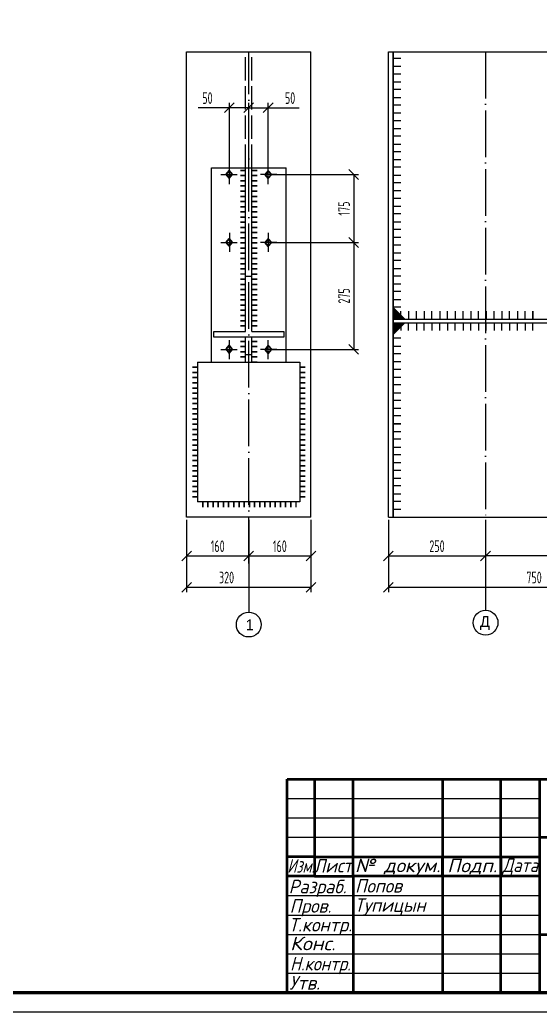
# Model space of a CAD drawing. Header units: millimetres. Extents: x -258606 to -95372, y 16759 to 83244.
# Drawn here: x -124264 to -124130, y 41751.1 to 42006.5 of the extents above; entities that cross this region are included whole.
import ezdxf
from ezdxf.enums import TextEntityAlignment as Align

# ---------------------------------------------------------------- set-up
doc = ezdxf.new("R2010")
doc.units = ezdxf.units.MM
doc.header["$LTSCALE"] = 0.5
doc.linetypes.add('ACAD_ISO02W100', pattern=[15, 12, -3])
doc.linetypes.add('ACAD_ISO04W100', pattern=[30, 24, -3, 0, -3])
for name, color, linetype in [('Осевые', 7, 'ACAD_ISO04W100'), ('оси', 7, 'ACAD_ISO04W100'), ('текст', 7, 'Continuous'), ('тонкие', 7, 'Continuous')]:
    doc.layers.add(name, color=color, linetype=linetype)
doc.layers.add('основной', color=7, linetype='Continuous', lineweight=60)
doc.layers.add('ТОЛСТЫЕ', color=1, linetype='Continuous', lineweight=50)
doc.styles.add('наклонный 3.5', font='isocpeur.ttf', dxfattribs={"oblique": 15, "height": 3.5})
doc.styles.add('РАЗМЕРЫ_30', font='txt.shx', dxfattribs={"width": 0.6, "height": 3})
doc.dimstyles.new('РАЗМЕРЫ_10', dxfattribs={"dimtxt": 3, "dimasz": 2.5, "dimexe": 1.25, "dimexo": 0.625, "dimgap": 1, "dimtad": 3, "dimdec": 1, "dimlfac": 10, "dimrnd": 1, "dimdsep": 46, "dimtxsty": 'РАЗМЕРЫ_30', "dimblk1": 'OBLIQUE', "dimblk2": 'OBLIQUE', "dimsah": 1, "dimcen": 2.5, "dimclrt": 256, "dimadec": 0, "dimazin": 0, "dimtfac": 1, "dimtdec": 1, "dimtmove": 0, "dimatfit": 3, "dimfxl": 1, "dimtolj": 1, "dimarcsym": 0})

# ---------------------------------------------------------------- blocks, each defined once
blk = doc.blocks.new('_Oblique')
at = {"color": 0, "linetype": 'ByBlock', "lineweight": -2}
blk.add_line((-0.5, -0.5), (0.5, 0.5), dxfattribs=at)
blk = doc.blocks.new('*D963')
at = {"color": 0, "lineweight": -2, "transparency": 16777216}
for p, q in [((-124221.01, 41877.81), (-124221.01, 41867.24)), ((-124205.01, 41877.81), (-124205.01, 41867.24)), ((-124221.01, 41868.49), (-124205.01, 41868.49))]:
    blk.add_line(p, q, dxfattribs=at)
at = {"layer": 'Defpoints', "color": 0, "transparency": 16777216}
for p in [(-124221.01, 41878.44), (-124205.01, 41878.44), (-124205.01, 41868.49)]:
    blk.add_point(p, dxfattribs=at)
at = {"color": 0, "lineweight": -2, "transparency": 16777216, "xscale": 2.5, "yscale": 2.5, "zscale": 2.5, "rotation": 180}
blk.add_blockref('_Oblique', (-124221.01, 41868.49), dxfattribs=at)
at = {"color": 0, "lineweight": -2, "transparency": 16777216, "xscale": 2.5, "yscale": 2.5, "zscale": 2.5}
blk.add_blockref('_Oblique', (-124205.01, 41868.49), dxfattribs=at)
at = {"transparency": 16777216, "insert": (-124213.01, 41870.99), "char_height": 3, "attachment_point": 5, "style": 'РАЗМЕРЫ_30'}
blk.add_mtext('\\A1;160', dxfattribs=at)
blk = doc.blocks.new('*D964')
at = {"color": 0, "lineweight": -2, "transparency": 16777216}
for p, q in [((-124205.01, 41877.81), (-124205.01, 41867.24)), ((-124189.01, 41877.81), (-124189.01, 41867.24)), ((-124205.01, 41868.49), (-124189.01, 41868.49))]:
    blk.add_line(p, q, dxfattribs=at)
at = {"layer": 'Defpoints', "color": 0, "transparency": 16777216}
for p in [(-124205.01, 41878.44), (-124189.01, 41878.44), (-124189.01, 41868.49)]:
    blk.add_point(p, dxfattribs=at)
at = {"color": 0, "lineweight": -2, "transparency": 16777216, "xscale": 2.5, "yscale": 2.5, "zscale": 2.5, "rotation": 180}
blk.add_blockref('_Oblique', (-124205.01, 41868.49), dxfattribs=at)
at = {"color": 0, "lineweight": -2, "transparency": 16777216, "xscale": 2.5, "yscale": 2.5, "zscale": 2.5}
blk.add_blockref('_Oblique', (-124189.01, 41868.49), dxfattribs=at)
at = {"transparency": 16777216, "insert": (-124197.01, 41870.99), "char_height": 3, "attachment_point": 5, "style": 'РАЗМЕРЫ_30'}
blk.add_mtext('\\A1;160', dxfattribs=at)
blk = doc.blocks.new('*D965')
at = {"color": 0, "lineweight": -2, "transparency": 16777216}
for p, q in [((-124221.01, 41877.81), (-124221.01, 41859.19)), ((-124189.01, 41877.81), (-124189.01, 41859.19)), ((-124221.01, 41860.44), (-124189.01, 41860.44))]:
    blk.add_line(p, q, dxfattribs=at)
at = {"layer": 'Defpoints', "color": 0, "transparency": 16777216}
for p in [(-124221.01, 41878.44), (-124189.01, 41878.44), (-124189.01, 41860.44)]:
    blk.add_point(p, dxfattribs=at)
at = {"color": 0, "lineweight": -2, "transparency": 16777216, "xscale": 2.5, "yscale": 2.5, "zscale": 2.5, "rotation": 180}
blk.add_blockref('_Oblique', (-124221.01, 41860.44), dxfattribs=at)
at = {"color": 0, "lineweight": -2, "transparency": 16777216, "xscale": 2.5, "yscale": 2.5, "zscale": 2.5}
blk.add_blockref('_Oblique', (-124189.01, 41860.44), dxfattribs=at)
at = {"transparency": 16777216, "insert": (-124210.73, 41862.94), "char_height": 3, "attachment_point": 5, "style": 'РАЗМЕРЫ_30'}
blk.add_mtext('\\A1;320', dxfattribs=at)
blk = doc.blocks.new('*D972')
at = {"color": 0, "lineweight": -2, "transparency": 16777216}
for p, q in [((-124169.04, 41877.81), (-124169.04, 41867.25)), ((-124144.04, 41877.81), (-124144.04, 41867.25)), ((-124169.04, 41868.5), (-124144.04, 41868.5))]:
    blk.add_line(p, q, dxfattribs=at)
at = {"layer": 'Defpoints', "color": 0, "transparency": 16777216}
for p in [(-124169.04, 41878.44), (-124144.04, 41878.44), (-124144.04, 41868.5)]:
    blk.add_point(p, dxfattribs=at)
at = {"color": 0, "lineweight": -2, "transparency": 16777216, "xscale": 2.5, "yscale": 2.5, "zscale": 2.5, "rotation": 180}
blk.add_blockref('_Oblique', (-124169.04, 41868.5), dxfattribs=at)
at = {"color": 0, "lineweight": -2, "transparency": 16777216, "xscale": 2.5, "yscale": 2.5, "zscale": 2.5}
blk.add_blockref('_Oblique', (-124144.04, 41868.5), dxfattribs=at)
at = {"transparency": 16777216, "insert": (-124156.54, 41871), "char_height": 3, "attachment_point": 5, "style": 'РАЗМЕРЫ_30'}
blk.add_mtext('\\A1;250', dxfattribs=at)
blk = doc.blocks.new('*D973')
at = {"color": 0, "lineweight": -2, "transparency": 16777216}
for p, q in [((-124144.04, 41877.81), (-124144.04, 41867.25)), ((-124094.04, 41877.81), (-124094.04, 41867.25)), ((-124094.04, 41868.5), (-124144.04, 41868.5))]:
    blk.add_line(p, q, dxfattribs=at)
at = {"layer": 'Defpoints', "color": 0, "transparency": 16777216}
for p in [(-124144.04, 41878.44), (-124094.04, 41878.44), (-124144.04, 41868.5)]:
    blk.add_point(p, dxfattribs=at)
at = {"color": 0, "lineweight": -2, "transparency": 16777216, "xscale": 2.5, "yscale": 2.5, "zscale": 2.5, "rotation": 180}
blk.add_blockref('_Oblique', (-124144.04, 41868.5), dxfattribs=at)
at = {"color": 0, "lineweight": -2, "transparency": 16777216, "xscale": 2.5, "yscale": 2.5, "zscale": 2.5}
blk.add_blockref('_Oblique', (-124094.04, 41868.5), dxfattribs=at)
at = {"transparency": 16777216, "insert": (-124119.04, 41871), "char_height": 3, "attachment_point": 5, "style": 'РАЗМЕРЫ_30'}
blk.add_mtext('\\A1;500', dxfattribs=at)
blk = doc.blocks.new('*D974')
at = {"color": 0, "lineweight": -2, "transparency": 16777216}
for p, q in [((-124169.04, 41877.81), (-124169.04, 41859.19)), ((-124094.04, 41877.81), (-124094.04, 41859.19)), ((-124169.04, 41860.44), (-124094.04, 41860.44))]:
    blk.add_line(p, q, dxfattribs=at)
at = {"layer": 'Defpoints', "color": 0, "transparency": 16777216}
for p in [(-124169.04, 41878.44), (-124094.04, 41878.44), (-124094.04, 41860.44)]:
    blk.add_point(p, dxfattribs=at)
at = {"color": 0, "lineweight": -2, "transparency": 16777216, "xscale": 2.5, "yscale": 2.5, "zscale": 2.5, "rotation": 180}
blk.add_blockref('_Oblique', (-124169.04, 41860.44), dxfattribs=at)
at = {"color": 0, "lineweight": -2, "transparency": 16777216, "xscale": 2.5, "yscale": 2.5, "zscale": 2.5}
blk.add_blockref('_Oblique', (-124094.04, 41860.44), dxfattribs=at)
at = {"transparency": 16777216, "insert": (-124131.54, 41862.94), "char_height": 3, "attachment_point": 5, "style": 'РАЗМЕРЫ_30'}
blk.add_mtext('\\A1;750', dxfattribs=at)
blk = doc.blocks.new('*D975')
at = {"color": 0, "lineweight": -2, "transparency": 16777216}
for p, q in [((-124210.01, 41967.29), (-124210.01, 41985.08)), ((-124205.01, 41967.29), (-124205.01, 41985.08)), ((-124210.01, 41983.83), (-124218, 41983.83)), ((-124205.01, 41983.83), (-124210.01, 41983.83))]:
    blk.add_line(p, q, dxfattribs=at)
at = {"layer": 'Defpoints', "color": 0, "transparency": 16777216}
for p in [(-124205.01, 41983.83), (-124210.01, 41966.66), (-124205.01, 41966.66)]:
    blk.add_point(p, dxfattribs=at)
at = {"color": 0, "lineweight": -2, "transparency": 16777216, "xscale": 2.5, "yscale": 2.5, "zscale": 2.5, "rotation": 180}
blk.add_blockref('_Oblique', (-124210.01, 41983.83), dxfattribs=at)
at = {"color": 0, "lineweight": -2, "transparency": 16777216, "xscale": 2.5, "yscale": 2.5, "zscale": 2.5}
blk.add_blockref('_Oblique', (-124205.01, 41983.83), dxfattribs=at)
at = {"transparency": 16777216, "insert": (-124215.65, 41986.33), "char_height": 3, "attachment_point": 5, "style": 'РАЗМЕРЫ_30'}
blk.add_mtext('\\A1;50', dxfattribs=at)
blk = doc.blocks.new('*D976')
at = {"color": 0, "lineweight": -2, "transparency": 16777216}
for p, q in [((-124205.01, 41967.29), (-124205.01, 41985.08)), ((-124200.01, 41967.29), (-124200.01, 41985.08)), ((-124205.01, 41983.83), (-124200.01, 41983.83)), ((-124200.01, 41983.83), (-124192.02, 41983.83))]:
    blk.add_line(p, q, dxfattribs=at)
at = {"layer": 'Defpoints', "color": 0, "transparency": 16777216}
for p in [(-124205.01, 41983.83), (-124205.01, 41966.66), (-124200.01, 41966.66)]:
    blk.add_point(p, dxfattribs=at)
at = {"color": 0, "lineweight": -2, "transparency": 16777216, "xscale": 2.5, "yscale": 2.5, "zscale": 2.5, "rotation": 180}
blk.add_blockref('_Oblique', (-124205.01, 41983.83), dxfattribs=at)
at = {"color": 0, "lineweight": -2, "transparency": 16777216, "xscale": 2.5, "yscale": 2.5, "zscale": 2.5}
blk.add_blockref('_Oblique', (-124200.01, 41983.83), dxfattribs=at)
at = {"transparency": 16777216, "insert": (-124194.37, 41986.33), "char_height": 3, "attachment_point": 5, "style": 'РАЗМЕРЫ_30'}
blk.add_mtext('\\A1;50', dxfattribs=at)
blk = doc.blocks.new('*D977')
at = {"color": 0, "lineweight": -2, "transparency": 16777216}
for p, q in [((-124199.38, 41966.66), (-124176.72, 41966.66)), ((-124177.97, 41966.66), (-124177.97, 41949.16)), ((-124199.38, 41949.16), (-124176.72, 41949.16))]:
    blk.add_line(p, q, dxfattribs=at)
at = {"layer": 'Defpoints', "color": 0, "transparency": 16777216}
for p in [(-124200.01, 41966.66), (-124200.01, 41949.16), (-124177.97, 41949.16)]:
    blk.add_point(p, dxfattribs=at)
at = {"color": 0, "lineweight": -2, "transparency": 16777216, "xscale": 2.5, "yscale": 2.5, "zscale": 2.5}
for p, rotation in [((-124177.97, 41966.66), 90), ((-124177.97, 41949.16), 270)]:
    blk.add_blockref('_Oblique', p, dxfattribs=dict(at, rotation=rotation))
at = {"transparency": 16777216, "insert": (-124180.47, 41957.91), "char_height": 3, "attachment_point": 5, "rotation": 90, "style": 'РАЗМЕРЫ_30'}
blk.add_mtext('\\A1;175', dxfattribs=at)
blk = doc.blocks.new('*D978')
at = {"color": 0, "lineweight": -2, "transparency": 16777216}
for p, q in [((-124199.38, 41949.16), (-124176.72, 41949.16)), ((-124177.97, 41949.16), (-124177.97, 41921.66)), ((-124199.38, 41921.66), (-124176.72, 41921.66))]:
    blk.add_line(p, q, dxfattribs=at)
at = {"layer": 'Defpoints', "color": 0, "transparency": 16777216}
for p in [(-124200.01, 41949.16), (-124200.01, 41921.66), (-124177.97, 41921.66)]:
    blk.add_point(p, dxfattribs=at)
at = {"color": 0, "lineweight": -2, "transparency": 16777216, "xscale": 2.5, "yscale": 2.5, "zscale": 2.5}
for p, rotation in [((-124177.97, 41949.16), 90), ((-124177.97, 41921.66), 270)]:
    blk.add_blockref('_Oblique', p, dxfattribs=dict(at, rotation=rotation))
at = {"transparency": 16777216, "insert": (-124180.47, 41935.41), "char_height": 3, "attachment_point": 5, "rotation": 90, "style": 'РАЗМЕРЫ_30'}
blk.add_mtext('\\A1;275', dxfattribs=at)

msp = doc.modelspace()

# ---------------------------------------------------------------- hatches: boundary and pattern name
h = msp.add_hatch(color=256)
h.dxf.hatch_style = 1
h.paths.add_polyline_path([(-124164.83615, 41929.47199), (-124167.83592, 41929.47199), (-124167.83592, 41932.47176)])
h = msp.add_hatch(color=256)
h.dxf.hatch_style = 1
h.paths.add_polyline_path([(-124164.83638, 41928.47199), (-124167.83615, 41928.47199), (-124167.83615, 41925.47222)])

# ---------------------------------------------------------------- linework, layer by layer
for p, q in [((-124169.03615, 41998.24752), (-124094.03615, 41998.24752)), ((-124167.83615, 41878.43553), (-124167.83615, 41998.24752)), ((-124165.83615, 41996.50858), (-124167.83615, 41996.50858)), ((-124167.83615, 41994.50858), (-124165.83615, 41994.50858)), ((-124165.83615, 41992.50858), (-124167.83615, 41992.50858)), ((-124167.83615, 41990.50858), (-124165.83615, 41990.50858)), ((-124165.83615, 41988.50858), (-124167.83615, 41988.50858)), ((-124167.83615, 41986.50858), (-124165.83615, 41986.50858)), ((-124165.83615, 41984.50858), (-124167.83615, 41984.50858)), ((-124167.83615, 41982.50858), (-124165.83615, 41982.50858)), ((-124165.83615, 41980.50858), (-124167.83615, 41980.50858)), ((-124167.83615, 41978.50858), (-124165.83615, 41978.50858)), ((-124165.83615, 41976.50858), (-124167.83615, 41976.50858)), ((-124167.83615, 41974.50858), (-124165.83615, 41974.50858)), ((-124165.83615, 41972.50858), (-124167.83615, 41972.50858)), ((-124167.83615, 41970.50858), (-124165.83615, 41970.50858)), ((-124207.14208, 41967.70818), (-124205.80874, 41967.70818)), ((-124205.80874, 41967.70817), (-124207.14208, 41967.70817)), ((-124202.87542, 41967.70818), (-124204.20875, 41967.70818)), ((-124204.20875, 41967.70817), (-124202.87542, 41967.70817)), ((-124165.83615, 41968.50858), (-124167.83615, 41968.50858)), ((-124167.83615, 41966.50858), (-124165.83615, 41966.50858)), ((-124205.80874, 41966.37484), (-124207.14208, 41966.37484)), ((-124207.14208, 41966.37484), (-124205.80874, 41966.37484)), ((-124207.14208, 41965.04151), (-124205.80874, 41965.04151)), ((-124205.80874, 41965.0415), (-124207.14208, 41965.0415)), ((-124204.20875, 41966.37484), (-124202.87542, 41966.37484)), ((-124202.87542, 41966.37484), (-124204.20875, 41966.37484)), ((-124202.87542, 41965.04151), (-124204.20875, 41965.04151)), ((-124204.20875, 41965.0415), (-124202.87542, 41965.0415)), ((-124165.83615, 41964.50858), (-124167.83615, 41964.50858)), ((-124207.14211, 41962.37483), (-124205.80878, 41962.37483)), ((-124205.80878, 41962.37483), (-124207.14211, 41962.37483)), ((-124207.14208, 41963.70817), (-124205.80874, 41963.70817)), ((-124207.14208, 41963.70817), (-124205.80874, 41963.70817)), ((-124205.80874, 41963.70816), (-124207.14208, 41963.70816)), ((-124205.80874, 41962.37484), (-124207.14208, 41962.37484)), ((-124207.14208, 41962.37483), (-124205.80874, 41962.37483)), ((-124202.87542, 41963.70817), (-124204.20875, 41963.70817)), ((-124202.87542, 41963.70817), (-124204.20875, 41963.70817)), ((-124204.20875, 41963.70816), (-124202.87542, 41963.70816)), ((-124204.20875, 41962.37484), (-124202.87542, 41962.37484)), ((-124202.87542, 41962.37483), (-124204.20875, 41962.37483)), ((-124202.87538, 41962.37483), (-124204.20871, 41962.37483)), ((-124204.20871, 41962.37483), (-124202.87538, 41962.37483)), ((-124167.83615, 41962.50858), (-124165.83615, 41962.50858)), ((-124205.80878, 41961.0415), (-124207.14211, 41961.0415)), ((-124207.14211, 41961.04149), (-124205.80878, 41961.04149)), ((-124207.14211, 41959.70816), (-124205.80878, 41959.70816)), ((-124205.80878, 41959.70816), (-124207.14211, 41959.70816)), ((-124204.20871, 41961.0415), (-124202.87538, 41961.0415)), ((-124202.87538, 41961.04149), (-124204.20871, 41961.04149)), ((-124202.87538, 41959.70816), (-124204.20871, 41959.70816)), ((-124204.20871, 41959.70816), (-124202.87538, 41959.70816)), ((-124165.83615, 41960.50858), (-124167.83615, 41960.50858)), ((-124207.14211, 41958.37483), (-124205.80878, 41958.37483)), ((-124207.14211, 41958.37483), (-124205.80878, 41958.37483)), ((-124205.80878, 41958.37482), (-124207.14211, 41958.37482)), ((-124207.14211, 41957.04149), (-124205.80878, 41957.04149)), ((-124205.80878, 41957.04149), (-124207.14211, 41957.04149)), ((-124207.14211, 41957.04149), (-124205.80878, 41957.04149)), ((-124205.80878, 41957.04148), (-124207.14211, 41957.04148)), ((-124202.87538, 41958.37483), (-124204.20871, 41958.37483)), ((-124202.87538, 41958.37483), (-124204.20871, 41958.37483)), ((-124204.20871, 41958.37482), (-124202.87538, 41958.37482)), ((-124202.87538, 41957.04149), (-124204.20871, 41957.04149)), ((-124204.20871, 41957.04149), (-124202.87538, 41957.04149)), ((-124202.87538, 41957.04149), (-124204.20871, 41957.04149)), ((-124204.20871, 41957.04148), (-124202.87538, 41957.04148)), ((-124167.83615, 41958.50858), (-124165.83615, 41958.50858)), ((-124165.83615, 41956.50858), (-124167.83615, 41956.50858)), ((-124205.80878, 41955.70815), (-124207.14211, 41955.70815)), ((-124207.14211, 41955.70815), (-124205.80878, 41955.70815)), ((-124207.14211, 41954.37482), (-124205.80878, 41954.37482)), ((-124205.80878, 41954.37481), (-124207.14211, 41954.37481)), ((-124204.20871, 41955.70815), (-124202.87538, 41955.70815)), ((-124202.87538, 41955.70815), (-124204.20871, 41955.70815)), ((-124202.87538, 41954.37482), (-124204.20871, 41954.37482)), ((-124204.20871, 41954.37481), (-124202.87538, 41954.37481)), ((-124167.83615, 41954.50858), (-124165.83615, 41954.50858)), ((-124207.14211, 41953.04148), (-124205.80878, 41953.04148)), ((-124205.80878, 41953.04148), (-124207.14211, 41953.04148)), ((-124207.14211, 41953.04148), (-124205.80878, 41953.04148)), ((-124207.14211, 41951.70815), (-124205.80878, 41951.70815)), ((-124205.80878, 41951.70815), (-124207.14211, 41951.70815)), ((-124205.80878, 41951.70814), (-124207.14211, 41951.70814)), ((-124207.14211, 41951.70814), (-124205.80878, 41951.70814)), ((-124202.87538, 41953.04148), (-124204.20871, 41953.04148)), ((-124204.20871, 41953.04148), (-124202.87538, 41953.04148)), ((-124202.87538, 41953.04148), (-124204.20871, 41953.04148)), ((-124202.87538, 41951.70815), (-124204.20871, 41951.70815)), ((-124204.20871, 41951.70815), (-124202.87538, 41951.70815)), ((-124204.20871, 41951.70814), (-124202.87538, 41951.70814)), ((-124202.87538, 41951.70814), (-124204.20871, 41951.70814)), ((-124165.83615, 41952.50858), (-124167.83615, 41952.50858)), ((-124205.80878, 41950.37482), (-124207.14211, 41950.37482)), ((-124207.14211, 41950.37481), (-124205.80878, 41950.37481)), ((-124207.14211, 41949.04148), (-124205.80878, 41949.04148)), ((-124205.80878, 41949.04148), (-124207.14211, 41949.04148)), ((-124204.20871, 41950.37482), (-124202.87538, 41950.37482)), ((-124202.87538, 41950.37481), (-124204.20871, 41950.37481)), ((-124202.87538, 41949.04148), (-124204.20871, 41949.04148)), ((-124204.20871, 41949.04148), (-124202.87538, 41949.04148)), ((-124167.83615, 41950.50858), (-124165.83615, 41950.50858)), ((-124207.14211, 41947.70815), (-124205.80878, 41947.70815)), ((-124205.80878, 41947.70814), (-124207.14211, 41947.70814)), ((-124207.14211, 41947.70814), (-124205.80878, 41947.70814)), ((-124205.80878, 41946.37481), (-124207.14211, 41946.37481)), ((-124207.14211, 41946.37481), (-124205.80878, 41946.37481)), ((-124202.87538, 41947.70815), (-124204.20871, 41947.70815)), ((-124204.20871, 41947.70814), (-124202.87538, 41947.70814)), ((-124202.87538, 41947.70814), (-124204.20871, 41947.70814)), ((-124204.20871, 41946.37481), (-124202.87538, 41946.37481)), ((-124202.87538, 41946.37481), (-124204.20871, 41946.37481)), ((-124165.83615, 41948.50858), (-124167.83615, 41948.50858)), ((-124167.83615, 41946.50858), (-124165.83615, 41946.50858)), ((-124207.14211, 41945.04148), (-124205.80878, 41945.04148)), ((-124205.80878, 41945.04147), (-124207.14211, 41945.04147)), ((-124207.14211, 41943.70814), (-124205.80878, 41943.70814)), ((-124207.1421, 41943.70814), (-124205.80877, 41943.70814)), ((-124205.80877, 41943.70813), (-124207.1421, 41943.70813)), ((-124202.87539, 41943.70814), (-124204.20872, 41943.70814)), ((-124204.20872, 41943.70813), (-124202.87539, 41943.70813)), ((-124202.87538, 41945.04148), (-124204.20871, 41945.04148)), ((-124204.20871, 41945.04147), (-124202.87538, 41945.04147)), ((-124202.87538, 41943.70814), (-124204.20871, 41943.70814)), ((-124165.83615, 41944.50858), (-124167.83615, 41944.50858)), ((-124205.80877, 41942.37481), (-124207.1421, 41942.37481)), ((-124207.1421, 41942.3748), (-124205.80877, 41942.3748)), ((-124205.80877, 41941.04147), (-124207.1421, 41941.04147)), ((-124204.20872, 41942.37481), (-124202.87539, 41942.37481)), ((-124202.87539, 41942.3748), (-124204.20872, 41942.3748)), ((-124202.87539, 41941.04147), (-124204.20872, 41941.04147)), ((-124204.20872, 41941.04147), (-124202.87539, 41941.04147)), ((-124167.83615, 41942.50858), (-124165.83615, 41942.50858)), ((-124207.1421, 41939.70814), (-124205.80877, 41939.70814)), ((-124205.80877, 41939.70813), (-124207.1421, 41939.70813)), ((-124207.1421, 41939.70813), (-124205.80877, 41939.70813)), ((-124205.80877, 41938.3748), (-124207.1421, 41938.3748)), ((-124207.1421, 41938.3748), (-124205.80877, 41938.3748)), ((-124202.87539, 41939.70814), (-124204.20872, 41939.70814)), ((-124204.20872, 41939.70813), (-124202.87539, 41939.70813)), ((-124202.87539, 41939.70813), (-124204.20872, 41939.70813)), ((-124204.20872, 41938.3748), (-124202.87539, 41938.3748)), ((-124202.87539, 41938.3748), (-124204.20872, 41938.3748)), ((-124165.83615, 41940.50858), (-124167.83615, 41940.50858)), ((-124167.83615, 41938.50858), (-124165.83615, 41938.50858)), ((-124207.1421, 41937.04147), (-124205.80876, 41937.04147)), ((-124207.1421, 41937.04147), (-124205.80877, 41937.04147)), ((-124205.80876, 41937.04146), (-124207.1421, 41937.04146)), ((-124205.80877, 41937.04146), (-124207.1421, 41937.04146)), ((-124202.8754, 41937.04147), (-124204.20873, 41937.04147)), ((-124204.20873, 41937.04146), (-124202.8754, 41937.04146)), ((-124202.87539, 41937.04147), (-124204.20872, 41937.04147)), ((-124204.20872, 41937.04146), (-124202.87539, 41937.04146)), ((-124165.83615, 41936.50858), (-124167.83615, 41936.50858)), ((-124205.80876, 41935.70814), (-124207.1421, 41935.70814)), ((-124207.1421, 41935.70814), (-124205.80877, 41935.70814)), ((-124207.1421, 41935.70813), (-124205.80876, 41935.70813)), ((-124205.80877, 41935.70813), (-124207.1421, 41935.70813)), ((-124207.1421, 41935.70813), (-124205.80877, 41935.70813)), ((-124207.1421, 41934.3748), (-124205.80876, 41934.3748)), ((-124205.80876, 41934.3748), (-124207.1421, 41934.3748)), ((-124205.80877, 41934.3748), (-124207.1421, 41934.3748)), ((-124207.1421, 41934.3748), (-124205.80877, 41934.3748)), ((-124204.20873, 41935.70814), (-124202.8754, 41935.70814)), ((-124202.8754, 41935.70813), (-124204.20873, 41935.70813)), ((-124202.8754, 41934.3748), (-124204.20873, 41934.3748)), ((-124204.20873, 41934.3748), (-124202.8754, 41934.3748)), ((-124202.87539, 41935.70814), (-124204.20872, 41935.70814)), ((-124204.20872, 41935.70813), (-124202.87539, 41935.70813)), ((-124202.87539, 41935.70813), (-124204.20872, 41935.70813)), ((-124204.20872, 41934.3748), (-124202.87539, 41934.3748)), ((-124202.87539, 41934.3748), (-124204.20872, 41934.3748)), ((-124167.83615, 41934.50858), (-124165.83615, 41934.50858)), ((-124207.1421, 41933.04147), (-124205.80876, 41933.04147)), ((-124207.1421, 41933.04147), (-124205.80877, 41933.04147)), ((-124205.80876, 41933.04146), (-124207.1421, 41933.04146)), ((-124207.1421, 41933.04146), (-124205.80876, 41933.04146)), ((-124205.80877, 41933.04146), (-124207.1421, 41933.04146)), ((-124205.80876, 41931.70813), (-124207.1421, 41931.70813)), ((-124207.1421, 41931.70813), (-124205.80876, 41931.70813)), ((-124207.1421, 41931.70813), (-124205.80877, 41931.70813)), ((-124202.8754, 41933.04147), (-124204.20873, 41933.04147)), ((-124204.20873, 41933.04146), (-124202.8754, 41933.04146)), ((-124202.8754, 41933.04146), (-124204.20873, 41933.04146)), ((-124204.20873, 41931.70813), (-124202.8754, 41931.70813)), ((-124202.8754, 41931.70813), (-124204.20873, 41931.70813)), ((-124202.87539, 41933.04147), (-124204.20872, 41933.04147)), ((-124204.20872, 41933.04146), (-124202.87539, 41933.04146)), ((-124202.87539, 41931.70813), (-124204.20872, 41931.70813)), ((-124165.83615, 41932.50858), (-124167.83615, 41932.50858)), ((-124167.83615, 41929.47199), (-124167.83615, 41932.47199)), ((-124164.83615, 41929.47199), (-124167.83615, 41932.47199)), ((-124165.83615, 41929.47199), (-124165.83615, 41931.47199)), ((-124163.83615, 41931.47199), (-124163.83615, 41929.47199)), ((-124161.83615, 41929.47199), (-124161.83615, 41931.47199)), ((-124159.83615, 41931.47199), (-124159.83615, 41929.47199)), ((-124157.83615, 41929.47199), (-124157.83615, 41931.47199)), ((-124155.83615, 41931.47199), (-124155.83615, 41929.47199)), ((-124153.83615, 41929.47199), (-124153.83615, 41931.47199)), ((-124151.83615, 41931.47199), (-124151.83615, 41929.47199)), ((-124149.83615, 41929.47199), (-124149.83615, 41931.47199)), ((-124147.83615, 41931.47199), (-124147.83615, 41929.47199)), ((-124145.83615, 41929.47199), (-124145.83615, 41931.47199)), ((-124143.83615, 41931.47199), (-124143.83615, 41929.47199)), ((-124141.83615, 41929.47199), (-124141.83615, 41931.47199)), ((-124139.83615, 41931.47199), (-124139.83615, 41929.47199)), ((-124137.83615, 41929.47199), (-124137.83615, 41931.47199)), ((-124135.83615, 41931.47199), (-124135.83615, 41929.47199)), ((-124133.83615, 41929.47199), (-124133.83615, 41931.47199)), ((-124131.83615, 41931.47199), (-124131.83615, 41929.47199)), ((-124131.83614, 41929.47199), (-124131.83614, 41931.47199)), ((-124207.1421, 41930.3748), (-124205.80876, 41930.3748)), ((-124205.80876, 41930.37479), (-124207.1421, 41930.37479)), ((-124207.1421, 41929.04146), (-124205.80876, 41929.04146)), ((-124207.14209, 41929.04146), (-124205.80875, 41929.04146)), ((-124205.80875, 41929.04146), (-124207.14209, 41929.04146)), ((-124202.87541, 41929.04146), (-124204.20874, 41929.04146)), ((-124204.20874, 41929.04146), (-124202.87541, 41929.04146)), ((-124202.8754, 41930.3748), (-124204.20873, 41930.3748)), ((-124204.20873, 41930.37479), (-124202.8754, 41930.37479)), ((-124202.8754, 41929.04146), (-124204.20873, 41929.04146)), ((-124167.83638, 41928.47199), (-124167.83638, 41925.47199)), ((-124167.83638, 41928.47199), (-124164.83638, 41928.47199)), ((-124164.83638, 41928.47199), (-124167.83638, 41925.47199)), ((-124167.83615, 41929.47199), (-124164.83615, 41929.47199)), ((-124165.83615, 41928.47199), (-124165.83615, 41926.47199)), ((-124163.83615, 41926.47199), (-124163.83615, 41928.47199)), ((-124161.83615, 41928.47199), (-124161.83615, 41926.47199)), ((-124159.83615, 41926.47199), (-124159.83615, 41928.47199)), ((-124157.83615, 41928.47199), (-124157.83615, 41926.47199)), ((-124155.83615, 41926.47199), (-124155.83615, 41928.47199)), ((-124153.83615, 41928.47199), (-124153.83615, 41926.47199)), ((-124151.83615, 41926.47199), (-124151.83615, 41928.47199)), ((-124149.83615, 41928.47199), (-124149.83615, 41926.47199)), ((-124147.83615, 41926.47199), (-124147.83615, 41928.47199)), ((-124145.83615, 41928.47199), (-124145.83615, 41926.47199)), ((-124143.83615, 41926.47199), (-124143.83615, 41928.47199)), ((-124141.83615, 41928.47199), (-124141.83615, 41926.47199)), ((-124139.83615, 41926.47199), (-124139.83615, 41928.47199)), ((-124137.83615, 41928.47199), (-124137.83615, 41926.47199)), ((-124135.83615, 41926.47199), (-124135.83615, 41928.47199)), ((-124133.83615, 41928.47199), (-124133.83615, 41926.47199)), ((-124131.83615, 41926.47199), (-124131.83615, 41928.47199)), ((-124131.83614, 41926.47199), (-124131.83614, 41928.47199)), ((-124205.80875, 41927.70813), (-124207.14209, 41927.70813)), ((-124207.14209, 41927.70812), (-124205.80875, 41927.70812)), ((-124204.20874, 41927.70813), (-124202.87541, 41927.70813)), ((-124202.87541, 41927.70812), (-124204.20874, 41927.70812)), ((-124205.80875, 41923.70812), (-124207.14209, 41923.70812)), ((-124207.14209, 41923.70812), (-124205.80875, 41923.70812)), ((-124204.20874, 41923.70812), (-124202.87541, 41923.70812)), ((-124202.87541, 41923.70812), (-124204.20874, 41923.70812)), ((-124165.83614, 41924.50858), (-124167.83614, 41924.50858)), ((-124207.14209, 41922.37479), (-124205.80875, 41922.37479)), ((-124205.80875, 41922.37478), (-124207.14209, 41922.37478)), ((-124207.14209, 41921.04146), (-124205.80875, 41921.04146)), ((-124205.80875, 41921.04145), (-124207.14209, 41921.04145)), ((-124207.14209, 41921.04145), (-124205.80875, 41921.04145)), ((-124202.87541, 41922.37479), (-124204.20874, 41922.37479)), ((-124204.20874, 41922.37478), (-124202.87541, 41922.37478)), ((-124202.87541, 41921.04146), (-124204.20874, 41921.04146)), ((-124204.20874, 41921.04145), (-124202.87541, 41921.04145)), ((-124202.87541, 41921.04145), (-124204.20874, 41921.04145)), ((-124167.83614, 41922.50858), (-124165.83614, 41922.50858)), ((-124165.83614, 41920.50858), (-124167.83614, 41920.50858)), ((-124205.80875, 41919.70813), (-124207.14209, 41919.70813)), ((-124207.14209, 41919.70812), (-124205.80875, 41919.70812)), ((-124204.20874, 41919.70813), (-124202.87541, 41919.70813)), ((-124202.87541, 41919.70812), (-124204.20874, 41919.70812)), ((-124202.87541, 41918.37479), (-124204.20874, 41918.37479)), ((-124204.20874, 41918.37479), (-124202.87541, 41918.37479)), ((-124167.83614, 41918.50858), (-124165.83614, 41918.50858)), ((-124219.51918, 41917.04148), (-124218.18584, 41917.04148)), ((-124218.18584, 41917.04147), (-124219.51918, 41917.04147)), ((-124218.18584, 41915.70814), (-124219.51918, 41915.70814)), ((-124219.51918, 41915.70814), (-124218.18584, 41915.70814)), ((-124190.49825, 41917.04148), (-124191.83159, 41917.04148)), ((-124191.83159, 41917.04148), (-124190.49825, 41917.04148)), ((-124191.83159, 41915.70815), (-124190.49825, 41915.70815)), ((-124190.49825, 41915.70814), (-124191.83159, 41915.70814)), ((-124165.83614, 41916.50858), (-124167.83614, 41916.50858)), ((-124218.18585, 41914.37481), (-124219.51918, 41914.37481)), ((-124219.51918, 41914.3748), (-124218.18585, 41914.3748)), ((-124218.18584, 41914.3748), (-124219.51918, 41914.3748)), ((-124219.51918, 41913.04147), (-124218.18585, 41913.04147)), ((-124218.18585, 41913.04147), (-124219.51918, 41913.04147)), ((-124190.49825, 41914.37482), (-124191.83159, 41914.37482)), ((-124191.83159, 41914.37481), (-124190.49825, 41914.37481)), ((-124190.49825, 41913.04148), (-124191.83159, 41913.04148)), ((-124190.49825, 41913.04148), (-124191.83159, 41913.04148)), ((-124191.83159, 41913.04147), (-124190.49825, 41913.04147)), ((-124167.83614, 41914.50858), (-124165.83614, 41914.50858)), ((-124218.18585, 41911.70814), (-124219.51918, 41911.70814)), ((-124219.51918, 41911.70813), (-124218.18585, 41911.70813)), ((-124218.18585, 41910.3748), (-124219.51918, 41910.3748)), ((-124219.51918, 41910.3748), (-124218.18585, 41910.3748)), ((-124218.18585, 41910.3748), (-124219.51918, 41910.3748)), ((-124191.83159, 41911.70814), (-124190.49825, 41911.70814)), ((-124190.49825, 41911.70814), (-124191.83159, 41911.70814)), ((-124190.49825, 41910.37481), (-124191.83159, 41910.37481)), ((-124191.83159, 41910.3748), (-124190.49825, 41910.3748)), ((-124165.83614, 41912.50858), (-124167.83614, 41912.50858)), ((-124167.83614, 41910.50858), (-124165.83614, 41910.50858)), ((-124219.51918, 41909.04147), (-124218.18585, 41909.04147)), ((-124218.18585, 41909.04146), (-124219.51918, 41909.04146)), ((-124190.49826, 41909.04147), (-124191.8316, 41909.04147)), ((-124191.8316, 41909.04147), (-124190.49826, 41909.04147)), ((-124190.49825, 41909.04147), (-124191.83159, 41909.04147)), ((-124165.83614, 41908.50858), (-124167.83614, 41908.50858)), ((-124218.18585, 41907.70813), (-124219.51918, 41907.70813)), ((-124219.51918, 41907.70813), (-124218.18585, 41907.70813)), ((-124218.18585, 41906.3748), (-124219.51918, 41906.3748)), ((-124219.51918, 41906.3748), (-124218.18585, 41906.3748)), ((-124218.18585, 41906.3748), (-124219.51918, 41906.3748)), ((-124191.8316, 41907.70814), (-124190.49826, 41907.70814)), ((-124190.49826, 41907.70813), (-124191.8316, 41907.70813)), ((-124190.49826, 41906.37481), (-124191.8316, 41906.37481)), ((-124191.8316, 41906.3748), (-124190.49826, 41906.3748)), ((-124167.83614, 41906.50858), (-124165.83614, 41906.50858)), ((-124219.51918, 41905.04147), (-124218.18585, 41905.04147)), ((-124218.18585, 41905.04146), (-124219.51918, 41905.04146)), ((-124218.18585, 41903.70814), (-124219.51918, 41903.70814)), ((-124219.51918, 41903.70813), (-124218.18585, 41903.70813)), ((-124190.49826, 41905.04147), (-124191.8316, 41905.04147)), ((-124190.49826, 41905.04147), (-124191.8316, 41905.04147)), ((-124191.8316, 41905.04146), (-124190.49826, 41905.04146)), ((-124191.8316, 41903.70813), (-124190.49826, 41903.70813)), ((-124190.49826, 41903.70813), (-124191.8316, 41903.70813)), ((-124165.83614, 41904.50858), (-124167.83614, 41904.50858)), ((-124218.18586, 41902.3748), (-124219.51919, 41902.3748)), ((-124219.51919, 41902.3748), (-124218.18586, 41902.3748)), ((-124219.51919, 41901.04147), (-124218.18586, 41901.04147)), ((-124218.18586, 41901.04146), (-124219.51919, 41901.04146)), ((-124218.18585, 41902.3748), (-124219.51918, 41902.3748)), ((-124190.49827, 41902.3748), (-124191.83161, 41902.3748)), ((-124191.83161, 41902.3748), (-124190.49827, 41902.3748)), ((-124191.83161, 41901.04147), (-124190.49827, 41901.04147)), ((-124190.49827, 41901.04146), (-124191.83161, 41901.04146)), ((-124190.49826, 41902.3748), (-124191.8316, 41902.3748)), ((-124191.8316, 41902.3748), (-124190.49826, 41902.3748)), ((-124190.49826, 41901.04147), (-124191.8316, 41901.04147)), ((-124191.8316, 41901.04146), (-124190.49826, 41901.04146)), ((-124190.49826, 41901.04146), (-124191.8316, 41901.04146)), ((-124165.83615, 41902.50858), (-124167.83615, 41902.50858)), ((-124167.83615, 41900.50858), (-124165.83615, 41900.50858)), ((-124167.83614, 41902.50858), (-124165.83614, 41902.50858)), ((-124218.18586, 41899.70814), (-124219.51919, 41899.70814)), ((-124219.51919, 41899.70813), (-124218.18586, 41899.70813)), ((-124218.18586, 41898.3748), (-124219.51919, 41898.3748)), ((-124218.18586, 41898.3748), (-124219.51919, 41898.3748)), ((-124219.51919, 41898.37479), (-124218.18586, 41898.37479)), ((-124190.49827, 41899.70814), (-124191.83161, 41899.70814)), ((-124191.83161, 41899.70813), (-124190.49827, 41899.70813)), ((-124190.49827, 41898.3748), (-124191.83161, 41898.3748)), ((-124190.49827, 41898.3748), (-124191.83161, 41898.3748)), ((-124191.83161, 41898.37479), (-124190.49827, 41898.37479)), ((-124191.8316, 41899.70814), (-124190.49826, 41899.70814)), ((-124190.49826, 41899.70813), (-124191.8316, 41899.70813)), ((-124190.49826, 41898.3748), (-124191.8316, 41898.3748)), ((-124191.8316, 41898.3748), (-124190.49826, 41898.3748)), ((-124165.83615, 41898.50858), (-124167.83615, 41898.50858)), ((-124219.51919, 41897.04147), (-124218.18586, 41897.04147)), ((-124218.18586, 41897.04146), (-124219.51919, 41897.04146)), ((-124218.18586, 41895.70813), (-124219.51919, 41895.70813)), ((-124219.51919, 41895.70813), (-124218.18586, 41895.70813)), ((-124191.83161, 41897.04146), (-124190.49827, 41897.04146)), ((-124190.49827, 41897.04146), (-124191.83161, 41897.04146)), ((-124190.49827, 41895.70813), (-124191.83161, 41895.70813)), ((-124191.83161, 41895.70813), (-124190.49827, 41895.70813)), ((-124190.49826, 41897.04146), (-124191.8316, 41897.04146)), ((-124167.83615, 41896.50858), (-124165.83615, 41896.50858)), ((-124218.18587, 41894.3748), (-124219.5192, 41894.3748)), ((-124219.5192, 41894.37479), (-124218.18587, 41894.37479)), ((-124219.5192, 41893.04146), (-124218.18587, 41893.04146)), ((-124218.18587, 41893.04146), (-124219.5192, 41893.04146)), ((-124218.18586, 41894.37479), (-124219.51919, 41894.37479)), ((-124190.49828, 41894.37479), (-124191.83161, 41894.37479)), ((-124191.83161, 41894.37479), (-124190.49828, 41894.37479)), ((-124190.49827, 41894.37479), (-124191.83161, 41894.37479)), ((-124191.83161, 41893.04146), (-124190.49828, 41893.04146)), ((-124190.49828, 41893.04145), (-124191.83161, 41893.04145)), ((-124165.83615, 41894.50858), (-124167.83615, 41894.50858)), ((-124167.83615, 41892.50858), (-124165.83615, 41892.50858)), ((-124218.18587, 41891.70813), (-124219.5192, 41891.70813)), ((-124219.5192, 41891.70812), (-124218.18587, 41891.70812)), ((-124218.18587, 41890.37479), (-124219.5192, 41890.37479)), ((-124218.18587, 41890.37479), (-124219.5192, 41890.37479)), ((-124219.5192, 41890.37478), (-124218.18587, 41890.37478)), ((-124190.49828, 41891.70813), (-124191.83161, 41891.70813)), ((-124191.83161, 41891.70812), (-124190.49828, 41891.70812)), ((-124190.49828, 41890.37479), (-124191.83161, 41890.37479)), ((-124190.49828, 41890.37479), (-124191.83161, 41890.37479)), ((-124191.83161, 41890.37478), (-124190.49828, 41890.37478)), ((-124165.83615, 41890.50858), (-124167.83615, 41890.50858)), ((-124219.5192, 41889.04146), (-124218.18587, 41889.04146)), ((-124218.18587, 41889.04145), (-124219.5192, 41889.04145)), ((-124218.18587, 41887.70812), (-124219.5192, 41887.70812)), ((-124219.5192, 41887.70812), (-124218.18587, 41887.70812)), ((-124191.83161, 41889.04146), (-124190.49828, 41889.04146)), ((-124190.49828, 41889.04145), (-124191.83161, 41889.04145)), ((-124190.49828, 41887.70812), (-124191.83161, 41887.70812)), ((-124191.83161, 41887.70812), (-124190.49828, 41887.70812)), ((-124167.83615, 41888.50858), (-124165.83615, 41888.50858)), ((-124218.18587, 41886.37479), (-124219.5192, 41886.37479)), ((-124219.5192, 41886.37479), (-124218.18587, 41886.37479)), ((-124218.18587, 41886.37478), (-124219.5192, 41886.37478)), ((-124219.5192, 41885.04146), (-124218.18587, 41885.04146)), ((-124218.18587, 41885.04145), (-124219.5192, 41885.04145)), ((-124190.49828, 41886.37479), (-124191.83161, 41886.37479)), ((-124191.83161, 41886.37478), (-124190.49828, 41886.37478)), ((-124190.49828, 41886.37478), (-124191.83161, 41886.37478)), ((-124191.83161, 41885.04146), (-124190.49828, 41885.04146)), ((-124190.49828, 41885.04145), (-124191.83161, 41885.04145)), ((-124165.83615, 41886.50858), (-124167.83615, 41886.50858)), ((-124218.18587, 41883.70813), (-124219.5192, 41883.70813)), ((-124219.5192, 41883.70812), (-124218.18587, 41883.70812)), ((-124216.85254, 41881.04145), (-124216.85254, 41882.37479)), ((-124216.85253, 41882.37479), (-124216.85253, 41881.04145)), ((-124215.5192, 41882.37479), (-124215.5192, 41881.04145)), ((-124215.5192, 41881.04145), (-124215.5192, 41882.37479)), ((-124214.18586, 41882.37479), (-124214.18586, 41881.04145)), ((-124214.18586, 41881.04145), (-124214.18586, 41882.37479)), ((-124214.18586, 41882.37479), (-124214.18586, 41881.04145)), ((-124212.85253, 41881.04145), (-124212.85253, 41882.37479)), ((-124212.85252, 41882.37479), (-124212.85252, 41881.04145)), ((-124211.5192, 41882.37479), (-124211.5192, 41881.04145)), ((-124211.51919, 41881.04145), (-124211.51919, 41882.37479)), ((-124210.18586, 41882.37479), (-124210.18586, 41881.04145)), ((-124210.18586, 41882.37478), (-124210.18586, 41881.04144)), ((-124210.18585, 41881.04144), (-124210.18585, 41882.37478)), ((-124208.85253, 41881.04144), (-124208.85253, 41882.37478)), ((-124208.85252, 41882.37478), (-124208.85252, 41881.04144)), ((-124207.51919, 41882.37478), (-124207.51919, 41881.04144)), ((-124207.51919, 41881.04144), (-124207.51919, 41882.37478)), ((-124206.18586, 41882.37478), (-124206.18586, 41881.04144)), ((-124206.18585, 41881.04144), (-124206.18585, 41882.37478)), ((-124206.18585, 41882.37478), (-124206.18585, 41881.04144)), ((-124204.85252, 41881.04144), (-124204.85252, 41882.37478)), ((-124204.85252, 41882.37478), (-124204.85252, 41881.04144)), ((-124203.51919, 41882.37478), (-124203.51919, 41881.04144)), ((-124203.51918, 41881.04144), (-124203.51918, 41882.37478)), ((-124202.18586, 41882.37478), (-124202.18586, 41881.04144)), ((-124202.18585, 41881.04144), (-124202.18585, 41882.37478)), ((-124202.18585, 41882.37478), (-124202.18585, 41881.04144)), ((-124200.85252, 41881.04144), (-124200.85252, 41882.37478)), ((-124200.85252, 41882.37478), (-124200.85252, 41881.04144)), ((-124199.51919, 41882.37478), (-124199.51919, 41881.04144)), ((-124199.51918, 41881.04144), (-124199.51918, 41882.37478)), ((-124198.18585, 41882.37478), (-124198.18585, 41881.04144)), ((-124198.18584, 41882.37478), (-124198.18584, 41881.04145)), ((-124198.18584, 41881.04145), (-124198.18584, 41882.37478)), ((-124196.85251, 41882.37478), (-124196.85251, 41881.04145)), ((-124196.8525, 41881.04145), (-124196.8525, 41882.37478)), ((-124196.8525, 41882.37478), (-124196.8525, 41881.04145)), ((-124195.51918, 41881.04145), (-124195.51918, 41882.37478)), ((-124195.51917, 41882.37478), (-124195.51917, 41881.04145)), ((-124194.18584, 41882.37478), (-124194.18584, 41881.04145)), ((-124194.18584, 41881.04145), (-124194.18584, 41882.37478)), ((-124192.8525, 41882.37478), (-124192.8525, 41881.04145)), ((-124190.49828, 41883.70812), (-124191.83161, 41883.70812)), ((-124191.83161, 41883.70812), (-124190.49828, 41883.70812)), ((-124167.83615, 41884.50858), (-124165.83615, 41884.50858)), ((-124165.83615, 41882.50858), (-124167.83615, 41882.50858)), ((-124167.83615, 41880.50858), (-124165.83615, 41880.50858)), ((-124169.03615, 41878.43553), (-124094.03615, 41878.43553))]:
    msp.add_line(p, q)
at = {"color": 7, "linetype": 'Continuous', "ltscale": 0.5}
for p, q in [((-124210.00875, 41964.16997), (-124210.00875, 41969.0516)), ((-124200.00875, 41964.16997), (-124200.00875, 41969.0516)), ((-124212.21399, 41966.6606), (-124208.02629, 41966.6606)), ((-124197.8035, 41966.6606), (-124201.99121, 41966.6606)), ((-124210.00875, 41951.65122), (-124210.00875, 41946.76959)), ((-124200.00875, 41951.65122), (-124200.00875, 41946.76959)), ((-124212.21399, 41949.1606), (-124208.02629, 41949.1606)), ((-124197.8035, 41949.1606), (-124201.99121, 41949.1606)), ((-124210.00875, 41919.16997), (-124210.00875, 41924.0516)), ((-124200.00875, 41919.16997), (-124200.00875, 41924.0516)), ((-124212.21399, 41921.6606), (-124208.02629, 41921.6606)), ((-124197.8035, 41921.6606), (-124201.99121, 41921.6606))]:
    msp.add_line(p, q, dxfattribs=at)
at = {"color": 7, "linetype": 'Continuous', "lineweight": 35, "ltscale": 0.5}
for p, q in [((-124210.04681, 41967.64154), (-124210.82588, 41966.6677)), ((-124210.04681, 41965.69386), (-124210.82588, 41966.6677)), ((-124209.26368, 41966.65592), (-124210.04681, 41967.64154)), ((-124209.26368, 41966.65592), (-124210.04681, 41965.69386)), ((-124200.75382, 41966.65592), (-124199.97069, 41967.64154)), ((-124200.75382, 41966.65592), (-124199.97069, 41965.69386)), ((-124199.97069, 41967.64154), (-124199.19161, 41966.6677)), ((-124199.97069, 41965.69386), (-124199.19161, 41966.6677)), ((-124210.04681, 41950.12733), (-124210.82588, 41949.15349)), ((-124210.04681, 41948.17965), (-124210.82588, 41949.15349)), ((-124209.26368, 41949.16527), (-124210.04681, 41950.12733)), ((-124209.26368, 41949.16527), (-124210.04681, 41948.17965)), ((-124200.75382, 41949.16527), (-124199.97069, 41950.12733)), ((-124200.75382, 41949.16527), (-124199.97069, 41948.17965)), ((-124199.97069, 41950.12733), (-124199.19161, 41949.15349)), ((-124199.97069, 41948.17965), (-124199.19161, 41949.15349)), ((-124210.04681, 41922.64154), (-124210.82588, 41921.6677)), ((-124210.04681, 41920.69386), (-124210.82588, 41921.6677)), ((-124209.26368, 41921.65592), (-124210.04681, 41922.64154)), ((-124209.26368, 41921.65592), (-124210.04681, 41920.69386)), ((-124200.75382, 41921.65592), (-124199.97069, 41922.64154)), ((-124200.75382, 41921.65592), (-124199.97069, 41920.69386)), ((-124199.97069, 41922.64154), (-124199.19161, 41921.6677)), ((-124199.97069, 41920.69386), (-124199.19161, 41921.6677))]:
    msp.add_line(p, q, dxfattribs=at)
at = {"extrusion": (-1.34631e-16, -3.16371e-09, 1)}
for p, q in [((-124195.09721, 41806.07247), (-124130.09721, 41806.07247)), ((-124195.09721, 41801.07247), (-124130.09721, 41801.07247)), ((-124195.09721, 41796.07247), (-124130.09721, 41796.07247)), ((-124195.09721, 41781.07247), (-124130.09721, 41781.07247)), ((-124195.09721, 41776.07247), (-124130.09721, 41776.07247)), ((-124195.09721, 41771.07247), (-124130.09721, 41771.07247)), ((-124195.09721, 41766.07247), (-124130.09721, 41766.07247)), ((-124195.09721, 41761.07247), (-124130.09721, 41761.07247)), ((-124005.09721, 41751.07247), (-124846.09721, 41751.07247))]:
    msp.add_line(p, q, dxfattribs=at)
at = {"layer": 'Осевые'}
for p, q in [((-124205.00875, 41866.56718), (-124205.00875, 41998.24752)), ((-124144.03615, 41998.24752), (-124144.03615, 41878.43553))]:
    msp.add_line(p, q, dxfattribs=at)
at = {"layer": 'оси', "ltscale": 20}
for p, q in [((-124205.00875, 41868.70654), (-124205.00875, 41854.03251)), ((-124144.03615, 41867.24835), (-124144.03615, 41854.50642))]:
    msp.add_line(p, q, dxfattribs=at)
at = {"layer": 'основной', "elevation": -0.00001}
msp.add_lwpolyline([(-124010.09721, 41756.07247), (-124826.09721, 41756.07247), (-124826.09721, 42340.07247), (-124010.09721, 42340.07247), (-124010.09721, 41756.07247)], dxfattribs=at)
at = {"layer": 'текст', "ltscale": 20}
for centre in [(-124144.03615, 41851.30642), (-124205.00875, 41850.83251)]:
    msp.add_circle(centre, 3.2, dxfattribs=at)
at = {"layer": 'ТОЛСТЫЕ', "extrusion": (-1.34631e-16, -3.16371e-09, 1)}
for p, q in [((-124188.09721, 41811.07247), (-124188.09721, 41786.07247)), ((-124178.09721, 41786.07247), (-124178.09721, 41811.07247)), ((-124155.09721, 41811.07247), (-124155.09721, 41756.07247)), ((-124140.09721, 41756.07247), (-124140.09721, 41811.07247)), ((-124130.09721, 41811.07247), (-124130.09721, 41756.07247)), ((-124130.09721, 41796.07247), (-124010.09721, 41796.07247)), ((-124188.09721, 41791.07247), (-124195.09721, 41791.07247)), ((-124188.09721, 41791.07247), (-124178.09721, 41791.07247)), ((-124178.09721, 41791.07247), (-124130.09721, 41791.07247)), ((-124155.09721, 41786.07247), (-124155.09721, 41791.07247)), ((-124140.09721, 41791.07247), (-124140.09721, 41786.07247)), ((-124130.09721, 41791.07247), (-124130.09721, 41786.07247)), ((-124188.09721, 41786.07247), (-124195.09721, 41786.07247)), ((-124188.09721, 41786.07247), (-124178.09721, 41786.07247)), ((-124178.09721, 41786.07247), (-124178.09721, 41756.07247)), ((-124130.09721, 41786.07247), (-124178.09721, 41786.07247)), ((-124130.09721, 41771.07247), (-124060.09721, 41771.07247))]:
    msp.add_line(p, q, dxfattribs=at)
at = {"layer": 'ТОЛСТЫЕ', "elevation": -0.00001}
msp.add_lwpolyline([(-124195.09721, 41811.07247), (-124010.09721, 41811.07247), (-124010.09721, 41756.07247), (-124195.09721, 41756.07247)], close=True, dxfattribs=at)
at = {"layer": 'тонкие'}
for p, q in [((-124221.00875, 41878.43553), (-124221.00875, 41998.24752)), ((-124221.00875, 41998.24752), (-124189.00875, 41998.24752)), ((-124189.00875, 41878.43553), (-124189.00875, 41998.24752)), ((-124169.03615, 41878.43553), (-124169.03615, 41998.24752)), ((-124167.83615, 41998.24752), (-124167.83615, 41878.43553)), ((-124214.63056, 41918.37479), (-124214.63056, 41968.37479)), ((-124214.63056, 41968.37479), (-124195.38693, 41968.37479)), ((-124205.80875, 41926.26219), (-124205.80875, 41968.37479)), ((-124204.20875, 41926.26219), (-124204.20875, 41968.37479)), ((-124195.38693, 41918.37479), (-124195.38693, 41968.37479)), ((-124205.80875, 41940.52686), (-124204.20875, 41940.52686)), ((-124167.83638, 41929.47199), (-124095.23638, 41929.47199)), ((-124167.83638, 41928.47199), (-124095.23638, 41928.47199)), ((-124214.00875, 41924.83622), (-124214.00875, 41926.26219)), ((-124214.00875, 41926.26219), (-124205.80875, 41926.26219)), ((-124204.20875, 41926.26219), (-124196.00875, 41926.26219)), ((-124196.00875, 41926.26219), (-124196.00875, 41924.83622)), ((-124205.00875, 41924.83622), (-124214.00875, 41924.83622)), ((-124205.80875, 41918.37479), (-124205.80875, 41924.83622)), ((-124196.00875, 41924.83622), (-124205.00875, 41924.83622)), ((-124204.20875, 41918.37479), (-124204.20875, 41924.83622)), ((-124218.18587, 41918.37479), (-124218.18587, 41882.37479)), ((-124218.18587, 41918.37479), (-124191.83162, 41918.37479)), ((-124205.80875, 41920.37478), (-124204.20875, 41920.37478)), ((-124191.83162, 41918.37479), (-124191.83162, 41882.37479)), ((-124191.83162, 41882.37479), (-124218.18587, 41882.37479)), ((-124189.00875, 41878.43553), (-124221.00875, 41878.43553))]:
    msp.add_line(p, q, dxfattribs=at)
at = {"layer": 'тонкие', "linetype": 'ACAD_ISO02W100'}
for p, q in [((-124205.80875, 41968.37479), (-124205.80875, 41998.24752)), ((-124204.20875, 41968.37479), (-124204.20875, 41998.24752))]:
    msp.add_line(p, q, dxfattribs=at)
at = {"layer": 'тонкие', "lineweight": 0, "extrusion": (-1.34631e-16, -3.16371e-09, 1)}
msp.add_line((-124826.09721, 41756.07247), (-124010.09721, 41756.07247), dxfattribs=at)
msp.add_line((-124826.09721, 41756.07247), (-124010.09721, 41756.07247), dxfattribs=at)

# ---------------------------------------------------------------- texts
at = {"extrusion": (-1.34631e-16, -3.16371e-09, 1), "style": 'наклонный 3.5', "oblique": 15}
for s, width, p, p2 in [('Изм.', 0.784314, (-124195.08514, 41786.95436, -0.00013), (-124188.08514, 41786.95436, -0.00013)), ('№ докум.', 1.10258, (-124177.65594, 41787.0859, -0.00013), (-124155.65948, 41787.0859, -0.00013)), ('Подп.', 1.147857, (-124153.89864, 41787.06454, -0.00013), (-124141.04264, 41787.06454, -0.00013)), ('Дата', 0.768802, (-124139.67264, 41787.13698, -0.00013), (-124130.52389, 41787.13698, -0.00013)), ('Разраб.', 0.894833, (-124194.72065, 41781.65105, -0.00013), (-124179.84405, 41781.65105, -0.00013)), ('Попов ', 0.964943, (-124177.64081, 41781.83981, -0.00013), (-124163.45616, 41781.83981, -0.00013)), ('Пров.', 0.956505, (-124194.48341, 41776.66623, -0.00013), (-124183.77056, 41776.66623, -0.00013)), ('Тупицын', 1.006139, (-124177.80959, 41776.88661, -0.00013), (-124159.49786, 41776.88661, -0.00013)), ('Т.контр.', 0.913999, (-124194.74839, 41771.82568, -0.00013), (-124178.43351, 41771.82568, -0.00013)), ('Конс.', 1.079222, (-124194.35751, 41766.99575, -0.00013), (-124182.64795, 41766.99575, -0.00013)), ('Н.контр.', 0.874837, (-124194.37501, 41761.78805, -0.00013), (-124178.75917, 41761.78805, -0.00013)), ('Утв.', 0.836453, (-124194.58862, 41756.87571, -0.00013), (-124186.68414, 41756.87571, -0.00013))]:
    msp.add_text(s, height=3.5, dxfattribs=dict(at, width=width)).set_placement(p, p2, align=Align.FIT)
at = {"extrusion": (-1.34631e-16, -3.16371e-09, 1), "style": 'наклонный 3.5', "oblique": 15, "width": 0.952473}
msp.add_text('Лист', height=3.5, rotation=0.794437, dxfattribs=at).set_placement((-124188.33593, 41786.94119, -0.00013), (-124178.33593, 41787.07986, -0.00013), align=Align.FIT)
at = {"layer": 'текст', "linetype": 'Continuous', "ltscale": 20}
for s, p in [('1', (-124205.78445, 41849.36045)), ('Д', (-124145.45318, 41850.20658))]:
    msp.add_text(s, height=2.8, dxfattribs=at).set_placement(p)

# ---------------------------------------------------------------- dimensions: what is measured, and where the dimension line sits
for base, p1, p2, picture, middle in [((-124205.00875, 41983.82781), (-124210.00875, 41966.6606), (-124205.00875, 41966.6606), '*D975', (-124215.65233, 41983.82781)), ((-124205.00875, 41983.82781), (-124200.00875, 41966.6606), (-124205.00875, 41966.6606), '*D976', (-124194.36516, 41983.82781)), ((-124189.00875, 41860.43617), (-124221.00875, 41878.43553), (-124189.00875, 41878.43553), '*D965', (-124210.73478, 41860.43617))]:
    dim = msp.add_linear_dim(base=base, p1=p1, p2=p2, dimstyle='РАЗМЕРЫ_10')
    dim.commit()
    dim.dimension.update_dxf_attribs({"geometry": picture, "text_midpoint": middle, "dimtype": 160})
for base, p1, p2, picture, middle in [((-124177.97128, 41949.1606), (-124200.00875, 41966.6606), (-124200.00875, 41949.1606), '*D977', (-124180.47128, 41957.9106)), ((-124177.97128, 41921.6606), (-124200.00875, 41949.1606), (-124200.00875, 41921.6606), '*D978', (-124180.47128, 41935.4106))]:
    dim = msp.add_linear_dim(base=base, p1=p1, p2=p2, angle=90, dimstyle='РАЗМЕРЫ_10')
    dim.commit()
    dim.dimension.update_dxf_attribs({"geometry": picture, "text_midpoint": middle})
for base, p1, p2, picture, middle in [((-124205.00875, 41868.48545), (-124221.00875, 41878.43553), (-124205.00875, 41878.43553), '*D963', (-124213.00875, 41870.98545)), ((-124189.00875, 41868.48545), (-124205.00875, 41878.43553), (-124189.00875, 41878.43553), '*D964', (-124197.00875, 41870.98545)), ((-124144.03615, 41868.49835), (-124169.03615, 41878.43553), (-124144.03615, 41878.43553), '*D972', (-124156.53615, 41870.99835)), ((-124094.03615, 41860.43617), (-124169.03615, 41878.43553), (-124094.03615, 41878.43553), '*D974', (-124131.53615, 41862.93617)), ((-124144.03615, 41868.49835), (-124094.03615, 41878.43553), (-124144.03615, 41878.43553), '*D973', (-124119.03615, 41870.99835))]:
    dim = msp.add_linear_dim(base=base, p1=p1, p2=p2, dimstyle='РАЗМЕРЫ_10')
    dim.commit()
    dim.dimension.update_dxf_attribs({"geometry": picture, "text_midpoint": middle})

doc.saveas('drawing.dxf')
